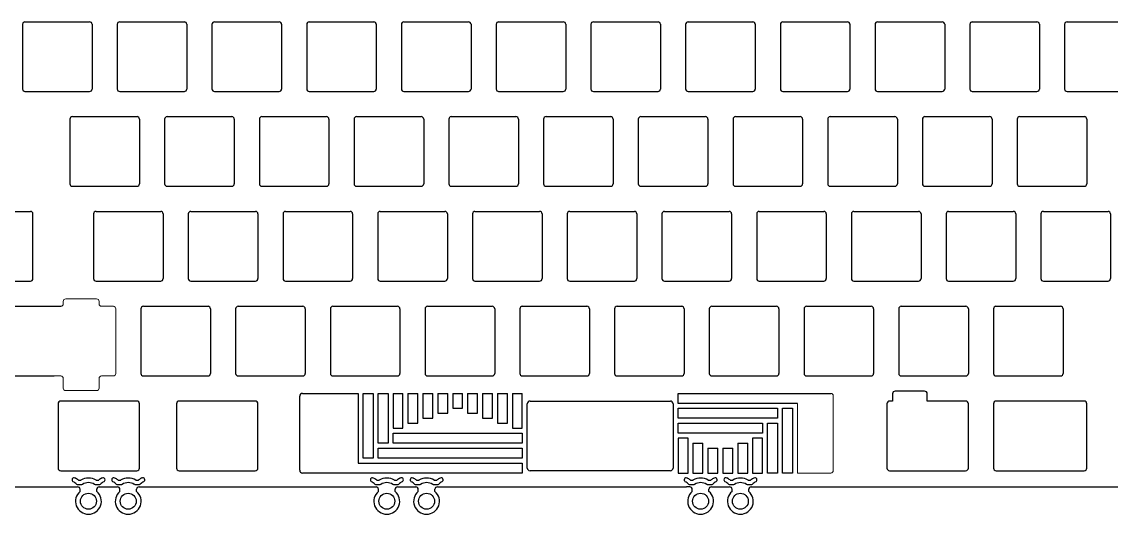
# Model space of a CAD drawing. Header units: millimetres. Extents: x 2604 to 3137, y 1244 to 1720.
# Drawn here: x 2719.6 to 2938.6, y 1496.6 to 1595.6 of the extents above; entities that cross this region are included whole.
import ezdxf

# ---------------------------------------------------------------- set-up
doc = ezdxf.new("R2010")
doc.units = ezdxf.units.MM
doc.linetypes.add('solid', pattern=[0])
doc.layers.add('Layer 1', color=7, linetype='Continuous')

msp = doc.modelspace()

# ---------------------------------------------------------------- linework, layer by layer
at = {"linetype": 'Continuous', "lineweight": 15}
for p, q in [((2719.71, 1582.06), (2719.71, 1595.06)), ((2720.21, 1595.56), (2733.21, 1595.56)), ((2733.71, 1582.06), (2733.71, 1595.06)), ((2738.76, 1582.06), (2738.76, 1595.06)), ((2739.26, 1595.56), (2752.26, 1595.56)), ((2752.76, 1582.06), (2752.76, 1595.06)), ((2757.81, 1582.06), (2757.81, 1595.06)), ((2758.31, 1595.56), (2771.31, 1595.56)), ((2771.81, 1582.06), (2771.81, 1595.06)), ((2776.86, 1582.06), (2776.86, 1595.06)), ((2777.36, 1595.56), (2790.36, 1595.56)), ((2790.86, 1582.06), (2790.86, 1595.06)), ((2795.91, 1582.06), (2795.91, 1595.06)), ((2796.41, 1595.56), (2809.41, 1595.56)), ((2809.91, 1582.06), (2809.91, 1595.06)), ((2814.96, 1582.06), (2814.96, 1595.06)), ((2815.46, 1595.56), (2828.46, 1595.56)), ((2828.96, 1582.06), (2828.96, 1595.06)), ((2834.01, 1582.06), (2834.01, 1595.06)), ((2834.51, 1595.56), (2847.51, 1595.56)), ((2848.01, 1582.06), (2848.01, 1595.06)), ((2853.06, 1582.06), (2853.06, 1595.06)), ((2853.56, 1595.56), (2866.56, 1595.56)), ((2867.06, 1582.06), (2867.06, 1595.06)), ((2872.11, 1582.06), (2872.11, 1595.06)), ((2872.61, 1595.56), (2885.61, 1595.56)), ((2886.11, 1582.06), (2886.11, 1595.06)), ((2891.16, 1582.06), (2891.16, 1595.06)), ((2891.66, 1595.56), (2904.66, 1595.56)), ((2905.16, 1582.06), (2905.16, 1595.06)), ((2910.21, 1582.06), (2910.21, 1595.06)), ((2910.71, 1595.56), (2923.71, 1595.56)), ((2924.21, 1582.06), (2924.21, 1595.06)), ((2929.26, 1582.06), (2929.26, 1595.06)), ((2929.76, 1595.56), (2942.76, 1595.56)), ((2720.21, 1581.56), (2733.21, 1581.56)), ((2739.26, 1581.56), (2752.26, 1581.56)), ((2758.31, 1581.56), (2771.31, 1581.56)), ((2777.36, 1581.56), (2790.36, 1581.56)), ((2796.41, 1581.56), (2809.41, 1581.56)), ((2815.46, 1581.56), (2828.46, 1581.56)), ((2834.51, 1581.56), (2847.51, 1581.56)), ((2853.56, 1581.56), (2866.56, 1581.56)), ((2872.61, 1581.56), (2885.61, 1581.56)), ((2891.66, 1581.56), (2904.66, 1581.56)), ((2910.71, 1581.56), (2923.71, 1581.56)), ((2929.76, 1581.56), (2942.76, 1581.56)), ((2729.24, 1563.01), (2729.24, 1576.01)), ((2729.74, 1576.51), (2742.74, 1576.51)), ((2743.24, 1563.01), (2743.24, 1576.01)), ((2748.29, 1563.01), (2748.29, 1576.01)), ((2748.79, 1576.51), (2761.79, 1576.51)), ((2762.29, 1563.01), (2762.29, 1576.01)), ((2767.34, 1563.01), (2767.34, 1576.01)), ((2767.84, 1576.51), (2780.84, 1576.51)), ((2781.34, 1563.01), (2781.34, 1576.01)), ((2786.39, 1563.01), (2786.39, 1576.01)), ((2786.89, 1576.51), (2799.89, 1576.51)), ((2800.39, 1563.01), (2800.39, 1576.01)), ((2805.44, 1563.01), (2805.44, 1576.01)), ((2805.94, 1576.51), (2818.94, 1576.51)), ((2819.44, 1563.01), (2819.44, 1576.01)), ((2824.49, 1563.01), (2824.49, 1576.01)), ((2824.99, 1576.51), (2837.99, 1576.51)), ((2838.49, 1563.01), (2838.49, 1576.01)), ((2843.54, 1563.01), (2843.54, 1576.01)), ((2844.04, 1576.51), (2857.04, 1576.51)), ((2857.54, 1563.01), (2857.54, 1576.01)), ((2862.59, 1563.01), (2862.59, 1576.01)), ((2863.09, 1576.51), (2876.09, 1576.51)), ((2876.59, 1563.01), (2876.59, 1576.01)), ((2881.64, 1563.01), (2881.64, 1576.01)), ((2882.14, 1576.51), (2895.14, 1576.51)), ((2895.64, 1563.01), (2895.64, 1576.01)), ((2900.69, 1563.01), (2900.69, 1576.01)), ((2901.19, 1576.51), (2914.19, 1576.51)), ((2914.69, 1563.01), (2914.69, 1576.01)), ((2919.74, 1563.01), (2919.74, 1576.01)), ((2920.24, 1576.51), (2933.24, 1576.51)), ((2933.74, 1563.01), (2933.74, 1576.01)), ((2729.74, 1562.51), (2742.74, 1562.51)), ((2748.79, 1562.51), (2761.79, 1562.51)), ((2767.84, 1562.51), (2780.84, 1562.51)), ((2786.89, 1562.51), (2799.89, 1562.51)), ((2805.94, 1562.51), (2818.94, 1562.51)), ((2824.99, 1562.51), (2837.99, 1562.51)), ((2844.04, 1562.51), (2857.04, 1562.51)), ((2863.09, 1562.51), (2876.09, 1562.51)), ((2882.14, 1562.51), (2895.14, 1562.51)), ((2901.19, 1562.51), (2914.19, 1562.51)), ((2920.24, 1562.51), (2933.24, 1562.51)), ((2703.54, 1557.46), (2721.31, 1557.46)), ((2721.81, 1543.96), (2721.81, 1556.96)), ((2734, 1543.96), (2734, 1556.96)), ((2734.5, 1557.46), (2747.5, 1557.46)), ((2748, 1543.96), (2748, 1556.96)), ((2753.05, 1543.96), (2753.05, 1556.96)), ((2753.55, 1557.46), (2766.55, 1557.46)), ((2767.05, 1543.96), (2767.05, 1556.96)), ((2772.1, 1543.96), (2772.1, 1556.96)), ((2772.6, 1557.46), (2785.6, 1557.46)), ((2786.1, 1543.96), (2786.1, 1556.96)), ((2791.15, 1543.96), (2791.15, 1556.96)), ((2791.65, 1557.46), (2804.65, 1557.46)), ((2805.15, 1543.96), (2805.15, 1556.96)), ((2810.2, 1543.96), (2810.2, 1556.96)), ((2810.7, 1557.46), (2823.7, 1557.46)), ((2824.2, 1543.96), (2824.2, 1556.96)), ((2829.25, 1543.96), (2829.25, 1556.96)), ((2829.75, 1557.46), (2842.75, 1557.46)), ((2843.25, 1543.96), (2843.25, 1556.96)), ((2848.3, 1543.96), (2848.3, 1556.96)), ((2848.8, 1557.46), (2861.8, 1557.46)), ((2862.3, 1543.96), (2862.3, 1556.96)), ((2867.35, 1543.96), (2867.35, 1556.96)), ((2867.85, 1557.46), (2880.85, 1557.46)), ((2881.35, 1543.96), (2881.35, 1556.96)), ((2886.4, 1543.96), (2886.4, 1556.96)), ((2886.9, 1557.46), (2899.9, 1557.46)), ((2900.4, 1543.96), (2900.4, 1556.96)), ((2905.45, 1543.96), (2905.45, 1556.96)), ((2905.95, 1557.46), (2918.95, 1557.46)), ((2919.45, 1543.96), (2919.45, 1556.96)), ((2924.5, 1543.96), (2924.5, 1556.96)), ((2925, 1557.46), (2938, 1557.46)), ((2938.5, 1543.96), (2938.5, 1556.96)), ((2703.54, 1543.46), (2721.31, 1543.46)), ((2734.5, 1543.46), (2747.5, 1543.46)), ((2753.55, 1543.46), (2766.55, 1543.46)), ((2772.6, 1543.46), (2785.6, 1543.46)), ((2791.65, 1543.46), (2804.65, 1543.46)), ((2810.7, 1543.46), (2823.7, 1543.46)), ((2829.75, 1543.46), (2842.75, 1543.46)), ((2848.8, 1543.46), (2861.8, 1543.46)), ((2867.85, 1543.46), (2880.85, 1543.46)), ((2886.9, 1543.46), (2899.9, 1543.46)), ((2905.95, 1543.46), (2918.95, 1543.46)), ((2925, 1543.46), (2938, 1543.46)), ((2727.91, 1539.4), (2727.91, 1538.91)), ((2728.41, 1539.9), (2734.61, 1539.9)), ((2735.11, 1538.91), (2735.11, 1539.4)), ((2735.61, 1538.41), (2737.98, 1538.41)), ((2738.47, 1524.91), (2738.47, 1537.91)), ((2743.52, 1524.91), (2743.52, 1537.91)), ((2744.02, 1538.41), (2757.02, 1538.41)), ((2757.52, 1524.91), (2757.52, 1537.91)), ((2762.57, 1524.91), (2762.57, 1537.91)), ((2763.07, 1538.41), (2776.07, 1538.41)), ((2776.57, 1524.91), (2776.57, 1537.91)), ((2781.62, 1524.91), (2781.62, 1537.91)), ((2782.12, 1538.41), (2795.12, 1538.41)), ((2795.62, 1524.91), (2795.62, 1537.91)), ((2800.67, 1524.91), (2800.67, 1537.91)), ((2801.17, 1538.41), (2814.17, 1538.41)), ((2814.67, 1524.91), (2814.67, 1537.91)), ((2819.72, 1524.91), (2819.72, 1537.91)), ((2820.22, 1538.41), (2833.22, 1538.41)), ((2833.72, 1524.91), (2833.72, 1537.91)), ((2838.77, 1524.91), (2838.77, 1537.91)), ((2839.27, 1538.41), (2852.27, 1538.41)), ((2852.77, 1524.91), (2852.77, 1537.91)), ((2857.82, 1524.91), (2857.82, 1537.91)), ((2858.32, 1538.41), (2871.32, 1538.41)), ((2871.82, 1524.91), (2871.82, 1537.91)), ((2876.87, 1524.91), (2876.87, 1537.91)), ((2877.37, 1538.41), (2890.37, 1538.41)), ((2890.87, 1524.91), (2890.87, 1537.91)), ((2895.92, 1524.91), (2895.92, 1537.91)), ((2896.42, 1538.41), (2909.42, 1538.41)), ((2909.92, 1524.91), (2909.92, 1537.91)), ((2914.97, 1524.91), (2914.97, 1537.91)), ((2915.47, 1538.41), (2928.47, 1538.41)), ((2928.97, 1524.91), (2928.97, 1537.91)), ((2711.73, 1524.41), (2727.41, 1524.41)), ((2727.91, 1521.96), (2727.91, 1523.91)), ((2735.11, 1521.96), (2735.11, 1523.91)), ((2735.61, 1524.41), (2737.98, 1524.41)), ((2744.02, 1524.41), (2757.02, 1524.41)), ((2763.07, 1524.41), (2776.07, 1524.41)), ((2782.12, 1524.41), (2795.12, 1524.41)), ((2801.17, 1524.41), (2814.17, 1524.41)), ((2820.22, 1524.41), (2833.22, 1524.41)), ((2839.27, 1524.41), (2852.27, 1524.41)), ((2858.32, 1524.41), (2871.32, 1524.41)), ((2877.37, 1524.41), (2890.37, 1524.41)), ((2896.42, 1524.41), (2909.42, 1524.41)), ((2915.47, 1524.41), (2928.47, 1524.41)), ((2728.41, 1521.46), (2734.61, 1521.46)), ((2882.74, 1505.41), (2882.74, 1520.41)), ((2875.54, 1504.91), (2875.54, 1518.91)), ((2875.54, 1504.91), (2882.24, 1504.91))]:
    msp.add_line(p, q, dxfattribs=at)
for p, q in [((2719.71, 1595.06), (2719.71, 1582.06)), ((2720.21, 1595.56), (2733.21, 1595.56)), ((2733.71, 1595.06), (2733.71, 1582.06)), ((2738.76, 1595.06), (2738.76, 1582.06)), ((2739.26, 1595.56), (2752.26, 1595.56)), ((2752.76, 1595.06), (2752.76, 1582.06)), ((2757.81, 1595.06), (2757.81, 1582.06)), ((2758.31, 1595.56), (2771.31, 1595.56)), ((2771.81, 1595.06), (2771.81, 1582.06)), ((2776.86, 1595.06), (2776.86, 1582.06)), ((2777.36, 1595.56), (2790.36, 1595.56)), ((2790.86, 1595.06), (2790.86, 1582.06)), ((2795.91, 1595.06), (2795.91, 1582.06)), ((2796.41, 1595.56), (2809.41, 1595.56)), ((2809.91, 1595.06), (2809.91, 1582.06)), ((2814.96, 1595.06), (2814.96, 1582.06)), ((2815.46, 1595.56), (2828.46, 1595.56)), ((2828.96, 1595.06), (2828.96, 1582.06)), ((2834.01, 1595.06), (2834.01, 1582.06)), ((2834.51, 1595.56), (2847.51, 1595.56)), ((2848.01, 1595.06), (2848.01, 1582.06)), ((2853.06, 1595.06), (2853.06, 1582.06)), ((2853.56, 1595.56), (2866.56, 1595.56)), ((2867.06, 1595.06), (2867.06, 1582.06)), ((2872.11, 1595.06), (2872.11, 1582.06)), ((2872.61, 1595.56), (2885.61, 1595.56)), ((2886.11, 1595.06), (2886.11, 1582.06)), ((2891.16, 1595.06), (2891.16, 1582.06)), ((2891.66, 1595.56), (2904.66, 1595.56)), ((2905.16, 1595.06), (2905.16, 1582.06)), ((2910.21, 1595.06), (2910.21, 1582.06)), ((2910.71, 1595.56), (2923.71, 1595.56)), ((2924.21, 1595.06), (2924.21, 1582.06)), ((2929.26, 1595.06), (2929.26, 1582.06)), ((2929.76, 1595.56), (2942.76, 1595.56)), ((2720.21, 1581.56), (2733.21, 1581.56)), ((2739.26, 1581.56), (2752.26, 1581.56)), ((2758.31, 1581.56), (2771.31, 1581.56)), ((2777.36, 1581.56), (2790.36, 1581.56)), ((2796.41, 1581.56), (2809.41, 1581.56)), ((2815.46, 1581.56), (2828.46, 1581.56)), ((2834.51, 1581.56), (2847.51, 1581.56)), ((2853.56, 1581.56), (2866.56, 1581.56)), ((2872.61, 1581.56), (2885.61, 1581.56)), ((2891.66, 1581.56), (2904.66, 1581.56)), ((2910.71, 1581.56), (2923.71, 1581.56)), ((2929.76, 1581.56), (2942.76, 1581.56)), ((2729.24, 1576.01), (2729.24, 1563.01)), ((2729.74, 1576.51), (2742.74, 1576.51)), ((2743.24, 1576.01), (2743.24, 1563.01)), ((2748.29, 1576.01), (2748.29, 1563.01)), ((2748.79, 1576.51), (2761.79, 1576.51)), ((2762.29, 1576.01), (2762.29, 1563.01)), ((2767.34, 1576.01), (2767.34, 1563.01)), ((2767.84, 1576.51), (2780.84, 1576.51)), ((2781.34, 1576.01), (2781.34, 1563.01)), ((2786.39, 1576.01), (2786.39, 1563.01)), ((2786.89, 1576.51), (2799.89, 1576.51)), ((2800.39, 1576.01), (2800.39, 1563.01)), ((2805.44, 1576.01), (2805.44, 1563.01)), ((2805.94, 1576.51), (2818.94, 1576.51)), ((2819.44, 1576.01), (2819.44, 1563.01)), ((2824.49, 1576.01), (2824.49, 1563.01)), ((2824.99, 1576.51), (2837.99, 1576.51)), ((2838.49, 1576.01), (2838.49, 1563.01)), ((2843.54, 1576.01), (2843.54, 1563.01)), ((2844.04, 1576.51), (2857.04, 1576.51)), ((2857.54, 1576.01), (2857.54, 1563.01)), ((2862.59, 1576.01), (2862.59, 1563.01)), ((2863.09, 1576.51), (2876.09, 1576.51)), ((2876.59, 1576.01), (2876.59, 1563.01)), ((2881.64, 1576.01), (2881.64, 1563.01)), ((2882.14, 1576.51), (2895.14, 1576.51)), ((2895.64, 1576.01), (2895.64, 1563.01)), ((2900.69, 1576.01), (2900.69, 1563.01)), ((2901.19, 1576.51), (2914.19, 1576.51)), ((2914.69, 1576.01), (2914.69, 1563.01)), ((2919.74, 1576.01), (2919.74, 1563.01)), ((2920.24, 1576.51), (2933.24, 1576.51)), ((2933.74, 1576.01), (2933.74, 1563.01)), ((2729.74, 1562.51), (2742.74, 1562.51)), ((2748.79, 1562.51), (2761.79, 1562.51)), ((2767.84, 1562.51), (2780.84, 1562.51)), ((2786.89, 1562.51), (2799.89, 1562.51)), ((2805.94, 1562.51), (2818.94, 1562.51)), ((2824.99, 1562.51), (2837.99, 1562.51)), ((2844.04, 1562.51), (2857.04, 1562.51)), ((2863.09, 1562.51), (2876.09, 1562.51)), ((2882.14, 1562.51), (2895.14, 1562.51)), ((2901.19, 1562.51), (2914.19, 1562.51)), ((2920.24, 1562.51), (2933.24, 1562.51)), ((2703.54, 1557.46), (2721.31, 1557.46)), ((2721.81, 1543.96), (2721.81, 1556.96)), ((2734, 1556.96), (2734, 1543.96)), ((2734.5, 1557.46), (2747.5, 1557.46)), ((2748, 1556.96), (2748, 1543.96)), ((2753.05, 1556.96), (2753.05, 1543.96)), ((2753.55, 1557.46), (2766.55, 1557.46)), ((2767.05, 1556.96), (2767.05, 1543.96)), ((2772.1, 1556.96), (2772.1, 1543.96)), ((2772.6, 1557.46), (2785.6, 1557.46)), ((2786.1, 1556.96), (2786.1, 1543.96)), ((2791.15, 1556.96), (2791.15, 1543.96)), ((2791.65, 1557.46), (2804.65, 1557.46)), ((2805.15, 1556.96), (2805.15, 1543.96)), ((2810.2, 1556.96), (2810.2, 1543.96)), ((2810.7, 1557.46), (2823.7, 1557.46)), ((2824.2, 1556.96), (2824.2, 1543.96)), ((2829.25, 1556.96), (2829.25, 1543.96)), ((2829.75, 1557.46), (2842.75, 1557.46)), ((2843.25, 1556.96), (2843.25, 1543.96)), ((2848.3, 1556.96), (2848.3, 1543.96)), ((2848.8, 1557.46), (2861.8, 1557.46)), ((2862.3, 1556.96), (2862.3, 1543.96)), ((2867.35, 1556.96), (2867.35, 1543.96)), ((2867.85, 1557.46), (2880.85, 1557.46)), ((2881.35, 1556.96), (2881.35, 1543.96)), ((2886.4, 1556.96), (2886.4, 1543.96)), ((2886.9, 1557.46), (2899.9, 1557.46)), ((2900.4, 1556.96), (2900.4, 1543.96)), ((2905.45, 1556.96), (2905.45, 1543.96)), ((2905.95, 1557.46), (2918.95, 1557.46)), ((2919.45, 1556.96), (2919.45, 1543.96)), ((2924.5, 1556.96), (2924.5, 1543.96)), ((2925, 1557.46), (2938, 1557.46)), ((2938.5, 1556.96), (2938.5, 1543.96)), ((2703.54, 1543.46), (2721.31, 1543.46)), ((2734.5, 1543.46), (2747.5, 1543.46)), ((2753.55, 1543.46), (2766.55, 1543.46)), ((2772.6, 1543.46), (2785.6, 1543.46)), ((2791.65, 1543.46), (2804.65, 1543.46)), ((2810.7, 1543.46), (2823.7, 1543.46)), ((2829.75, 1543.46), (2842.75, 1543.46)), ((2848.8, 1543.46), (2861.8, 1543.46)), ((2867.85, 1543.46), (2880.85, 1543.46)), ((2886.9, 1543.46), (2899.9, 1543.46)), ((2905.95, 1543.46), (2918.95, 1543.46)), ((2925, 1543.46), (2938, 1543.46)), ((2711.73, 1538.41), (2727.41, 1538.41)), ((2743.52, 1537.91), (2743.52, 1524.91)), ((2744.02, 1538.41), (2757.02, 1538.41)), ((2757.52, 1537.91), (2757.52, 1524.91)), ((2762.57, 1537.91), (2762.57, 1524.91)), ((2763.07, 1538.41), (2776.07, 1538.41)), ((2776.57, 1537.91), (2776.57, 1524.91)), ((2781.62, 1537.91), (2781.62, 1524.91)), ((2782.12, 1538.41), (2795.12, 1538.41)), ((2795.62, 1537.91), (2795.62, 1524.91)), ((2800.67, 1537.91), (2800.67, 1524.91)), ((2801.17, 1538.41), (2814.17, 1538.41)), ((2814.67, 1537.91), (2814.67, 1524.91)), ((2819.72, 1537.91), (2819.72, 1524.91)), ((2820.22, 1538.41), (2833.22, 1538.41)), ((2833.72, 1537.91), (2833.72, 1524.91)), ((2838.77, 1537.91), (2838.77, 1524.91)), ((2839.27, 1538.41), (2852.27, 1538.41)), ((2852.77, 1537.91), (2852.77, 1524.91)), ((2857.82, 1537.91), (2857.82, 1524.91)), ((2858.32, 1538.41), (2871.32, 1538.41)), ((2871.82, 1537.91), (2871.82, 1524.91)), ((2876.87, 1537.91), (2876.87, 1524.91)), ((2877.37, 1538.41), (2890.37, 1538.41)), ((2890.87, 1537.91), (2890.87, 1524.91)), ((2895.92, 1537.91), (2895.92, 1524.91)), ((2896.42, 1538.41), (2909.42, 1538.41)), ((2909.92, 1537.91), (2909.92, 1524.91)), ((2914.97, 1537.91), (2914.97, 1524.91)), ((2915.47, 1538.41), (2928.47, 1538.41)), ((2928.97, 1537.91), (2928.97, 1524.91)), ((2713.07, 1524.41), (2726.07, 1524.41)), ((2744.02, 1524.41), (2757.02, 1524.41)), ((2763.07, 1524.41), (2776.07, 1524.41)), ((2782.12, 1524.41), (2795.12, 1524.41)), ((2801.17, 1524.41), (2814.17, 1524.41)), ((2820.22, 1524.41), (2833.22, 1524.41)), ((2839.27, 1524.41), (2852.27, 1524.41)), ((2858.32, 1524.41), (2871.32, 1524.41)), ((2877.37, 1524.41), (2890.37, 1524.41)), ((2896.42, 1524.41), (2909.42, 1524.41)), ((2915.47, 1524.41), (2928.47, 1524.41)), ((2776.02, 1520.91), (2787.22, 1520.91)), ((2787.22, 1520.91), (2787.22, 1506.91)), ((2788.22, 1520.91), (2790.22, 1520.91)), ((2791.22, 1520.91), (2793.22, 1520.91)), ((2794.22, 1520.91), (2796.22, 1520.91)), ((2797.22, 1520.91), (2799.22, 1520.91)), ((2800.22, 1520.91), (2802.22, 1520.91)), ((2803.22, 1520.91), (2805.22, 1520.91)), ((2806.22, 1520.91), (2808.22, 1520.91)), ((2809.22, 1520.91), (2811.22, 1520.91)), ((2812.22, 1520.91), (2814.22, 1520.91)), ((2815.22, 1520.91), (2817.22, 1520.91)), ((2818.22, 1520.91), (2820.22, 1520.91)), ((2894.66, 1520.81), (2894.66, 1519.36)), ((2901.11, 1521.36), (2895.21, 1521.36)), ((2901.66, 1519.36), (2901.66, 1520.81)), ((2726.86, 1518.81), (2726.86, 1505.91)), ((2742.69, 1519.36), (2727.41, 1519.36)), ((2743.24, 1505.91), (2743.24, 1518.81)), ((2750.67, 1518.81), (2750.67, 1505.91)), ((2766.5, 1519.36), (2751.22, 1519.36)), ((2767.05, 1505.91), (2767.05, 1518.81)), ((2775.47, 1505.46), (2775.47, 1520.36)), ((2821.22, 1505.91), (2821.22, 1518.81)), ((2821.77, 1519.36), (2849.99, 1519.36)), ((2850.54, 1518.81), (2850.54, 1505.91)), ((2893.54, 1518.81), (2893.54, 1505.91)), ((2894.66, 1519.36), (2894.09, 1519.36)), ((2909.37, 1519.36), (2901.66, 1519.36)), ((2909.92, 1505.91), (2909.92, 1518.81)), ((2914.97, 1518.81), (2914.97, 1505.91)), ((2933.19, 1519.36), (2915.52, 1519.36)), ((2933.74, 1505.91), (2933.74, 1518.81)), ((2803.22, 1516.91), (2805.22, 1516.91)), ((2806.22, 1517.91), (2808.22, 1517.91)), ((2809.22, 1516.91), (2811.22, 1516.91)), ((2797.22, 1514.91), (2799.22, 1514.91)), ((2800.22, 1515.91), (2802.22, 1515.91)), ((2812.22, 1515.91), (2814.22, 1515.91)), ((2815.22, 1514.91), (2817.22, 1514.91)), ((2854.54, 1510.91), (2856.54, 1510.91)), ((2857.54, 1509.91), (2859.54, 1509.91)), ((2860.54, 1509.91), (2862.54, 1509.91)), ((2863.54, 1510.91), (2865.54, 1510.91)), ((2727.41, 1505.36), (2742.69, 1505.36)), ((2751.22, 1505.36), (2766.5, 1505.36)), ((2849.99, 1505.36), (2821.77, 1505.36)), ((2894.09, 1505.36), (2909.37, 1505.36)), ((2915.52, 1505.36), (2933.19, 1505.36)), ((2786.67, 1504.91), (2776.02, 1504.91)), ((2698.47, 1502.14), (2730.8, 1502.14)), ((2731.3, 1501.23), (2731.3, 1501.64)), ((2734.64, 1501.23), (2734.64, 1501.64)), ((2735.14, 1502.14), (2738.8, 1502.14)), ((2739.3, 1501.23), (2739.3, 1501.64)), ((2742.64, 1501.23), (2742.64, 1501.64)), ((2743.14, 1502.14), (2790.8, 1502.14)), ((2791.3, 1501.23), (2791.3, 1501.64)), ((2794.64, 1501.23), (2794.64, 1501.64)), ((2795.14, 1502.14), (2798.8, 1502.14)), ((2799.3, 1501.23), (2799.3, 1501.64)), ((2802.64, 1501.23), (2802.64, 1501.64)), ((2803.14, 1502.14), (2803.88, 1502.14)), ((2803.88, 1502.14), (2853.22, 1502.14)), ((2853.9, 1502.14), (2853.22, 1502.14)), ((2854.4, 1501.23), (2854.4, 1501.64)), ((2857.74, 1501.23), (2857.74, 1501.64)), ((2858.24, 1502.14), (2861.9, 1502.14)), ((2862.4, 1501.23), (2862.4, 1501.64)), ((2865.74, 1501.23), (2865.74, 1501.64)), ((2866.24, 1502.14), (2940.8, 1502.14))]:
    msp.add_line(p, q)
at = {"linetype": 'solid'}
for p, q in [((2730.99, 1503.48), (2731.38, 1503.48)), ((2734.59, 1503.48), (2734.98, 1503.48)), ((2738.99, 1503.48), (2739.38, 1503.48)), ((2742.59, 1503.48), (2742.98, 1503.48)), ((2790.99, 1503.48), (2791.38, 1503.48)), ((2794.59, 1503.48), (2794.98, 1503.48)), ((2798.99, 1503.48), (2799.38, 1503.48)), ((2802.59, 1503.48), (2802.98, 1503.48)), ((2854.09, 1503.48), (2854.48, 1503.48)), ((2857.69, 1503.48), (2858.08, 1503.48)), ((2862.09, 1503.48), (2862.48, 1503.48)), ((2865.69, 1503.48), (2866.08, 1503.48)), ((2730.86, 1502.58), (2731.55, 1502.58)), ((2734.42, 1502.58), (2735.11, 1502.58)), ((2738.86, 1502.58), (2739.55, 1502.58)), ((2742.42, 1502.58), (2743.11, 1502.58)), ((2790.86, 1502.58), (2791.55, 1502.58)), ((2794.42, 1502.58), (2795.11, 1502.58)), ((2798.86, 1502.58), (2799.55, 1502.58)), ((2802.42, 1502.58), (2803.11, 1502.58)), ((2853.96, 1502.58), (2854.65, 1502.58)), ((2857.52, 1502.58), (2858.21, 1502.58)), ((2861.96, 1502.58), (2862.65, 1502.58)), ((2865.52, 1502.58), (2866.21, 1502.58))]:
    msp.add_line(p, q, dxfattribs=at)
for centre in [(2732.97, 1499.24), (2740.97, 1499.24), (2792.97, 1499.24), (2800.97, 1499.24), (2856.07, 1499.24), (2864.07, 1499.24)]:
    msp.add_circle(centre, 1.6)
at = {"linetype": 'Continuous', "lineweight": 15}
for centre, start, end in [((2720.21, 1595.06), 89.9991, 179.9998), ((2733.21, 1595.06), 359.9999, 89.9997), ((2739.26, 1595.06), 89.9991, 179.9998), ((2752.26, 1595.06), 359.9999, 89.9997), ((2758.31, 1595.06), 89.9991, 179.9998), ((2771.31, 1595.06), 359.9999, 89.9997), ((2777.36, 1595.06), 89.9991, 179.9998), ((2790.36, 1595.06), 359.9999, 89.9997), ((2796.41, 1595.06), 89.9991, 179.9998), ((2809.41, 1595.06), 359.9999, 89.9997), ((2815.46, 1595.06), 89.9991, 179.9998), ((2828.46, 1595.06), 359.9999, 89.9997), ((2834.51, 1595.06), 89.9991, 179.9998), ((2847.51, 1595.06), 359.9999, 89.9997), ((2853.56, 1595.06), 89.9991, 179.9998), ((2866.56, 1595.06), 359.9999, 89.9997), ((2872.61, 1595.06), 89.9991, 179.9998), ((2885.61, 1595.06), 359.9999, 89.9997), ((2891.66, 1595.06), 89.9991, 179.9998), ((2904.66, 1595.06), 359.9999, 89.9997), ((2910.71, 1595.06), 89.9991, 179.9998), ((2923.71, 1595.06), 359.9999, 89.9997), ((2929.76, 1595.06), 89.9991, 179.9998), ((2720.21, 1582.06), 179.9998, 270.0009), ((2733.21, 1582.06), 270.0003, 0.0005), ((2739.26, 1582.06), 179.9998, 270.0009), ((2752.26, 1582.06), 270.0003, 0.0005), ((2758.31, 1582.06), 179.9998, 270.0009), ((2771.31, 1582.06), 270.0003, 0.0005), ((2777.36, 1582.06), 179.9998, 270.0009), ((2790.36, 1582.06), 270.0003, 0.0005), ((2796.41, 1582.06), 179.9998, 270.0009), ((2809.41, 1582.06), 270.0003, 0.0005), ((2815.46, 1582.06), 179.9998, 270.0009), ((2828.46, 1582.06), 270.0003, 0.0005), ((2834.51, 1582.06), 179.9998, 270.0009), ((2847.51, 1582.06), 270.0003, 0.0005), ((2853.56, 1582.06), 179.9998, 270.0009), ((2866.56, 1582.06), 270.0003, 0.0005), ((2872.61, 1582.06), 179.9998, 270.0009), ((2885.61, 1582.06), 270.0003, 0.0005), ((2891.66, 1582.06), 179.9998, 270.0009), ((2904.66, 1582.06), 270.0003, 0.0005), ((2910.71, 1582.06), 179.9998, 270.0009), ((2923.71, 1582.06), 270.0003, 0.0005), ((2929.76, 1582.06), 179.9998, 270.0009), ((2729.74, 1576.01), 89.9991, 179.9998), ((2742.74, 1576.01), 359.9999, 89.9997), ((2748.79, 1576.01), 89.9999, 179.9998), ((2761.79, 1576.01), 359.9999, 90), ((2767.84, 1576.01), 89.9999, 179.9998), ((2780.84, 1576.01), 359.9999, 90), ((2786.89, 1576.01), 89.9999, 179.9998), ((2799.89, 1576.01), 359.9999, 90), ((2805.94, 1576.01), 89.9999, 179.9998), ((2818.94, 1576.01), 359.9999, 90), ((2824.99, 1576.01), 89.9999, 179.9998), ((2837.99, 1576.01), 359.9999, 89.9997), ((2844.04, 1576.01), 89.9999, 179.9998), ((2857.04, 1576.01), 359.9999, 90), ((2863.09, 1576.01), 89.9999, 179.9998), ((2876.09, 1576.01), 359.9999, 90), ((2882.14, 1576.01), 89.9999, 179.9998), ((2895.14, 1576.01), 359.9999, 90), ((2901.19, 1576.01), 89.9991, 179.9998), ((2914.19, 1576.01), 359.9999, 89.9997), ((2920.24, 1576.01), 89.9991, 179.9998), ((2933.24, 1576.01), 359.9999, 89.9997), ((2729.74, 1563.01), 179.9998, 270.0009), ((2742.74, 1563.01), 270.0003, 0.0005), ((2748.79, 1563.01), 179.9998, 270.0001), ((2761.79, 1563.01), 270, 0.0001), ((2767.84, 1563.01), 179.9998, 270.0001), ((2780.84, 1563.01), 270, 0.0005), ((2786.89, 1563.01), 179.9998, 270.0001), ((2799.89, 1563.01), 270, 0.0005), ((2805.94, 1563.01), 179.9998, 270.0001), ((2818.94, 1563.01), 270, 0.0005), ((2824.99, 1563.01), 179.9998, 270.0001), ((2837.99, 1563.01), 270.0003, 0.0005), ((2844.04, 1563.01), 179.9998, 270.0001), ((2857.04, 1563.01), 270, 0.0005), ((2863.09, 1563.01), 179.9998, 270.0001), ((2876.09, 1563.01), 270, 0.0005), ((2882.14, 1563.01), 179.9998, 270.0001), ((2895.14, 1563.01), 270, 0.0005), ((2901.19, 1563.01), 179.9998, 270.0009), ((2914.19, 1563.01), 270.0003, 0.0005), ((2920.24, 1563.01), 179.9998, 270.0009), ((2933.24, 1563.01), 270.0003, 0.0005), ((2721.31, 1556.96), 0, 89.8899), ((2734.5, 1556.96), 89.9991, 179.9998), ((2747.5, 1556.96), 359.9999, 89.9997), ((2753.55, 1556.96), 89.9991, 179.9998), ((2766.55, 1556.96), 359.9999, 89.9997), ((2772.6, 1556.96), 89.9991, 179.9998), ((2785.6, 1556.96), 359.9999, 89.9997), ((2791.65, 1556.96), 89.9991, 179.9998), ((2804.65, 1556.96), 359.9999, 89.9997), ((2810.7, 1556.96), 89.9991, 179.9998), ((2823.7, 1556.96), 359.9999, 89.9997), ((2829.75, 1556.96), 89.9991, 179.9998), ((2842.75, 1556.96), 359.9999, 89.9997), ((2848.8, 1556.96), 89.9999, 179.9998), ((2861.8, 1556.96), 359.9999, 90), ((2867.85, 1556.96), 89.9999, 179.9998), ((2880.85, 1556.96), 359.9999, 90), ((2886.9, 1556.96), 89.9999, 179.9998), ((2899.9, 1556.96), 359.9999, 90), ((2905.95, 1556.96), 89.9999, 179.9998), ((2918.95, 1556.96), 359.9999, 90), ((2925, 1556.96), 89.9999, 179.9998), ((2938, 1556.96), 359.9999, 90), ((2721.31, 1543.96), 270.0816, 0), ((2734.5, 1543.96), 179.9998, 270.0009), ((2747.5, 1543.96), 270.0003, 0.0005), ((2753.55, 1543.96), 179.9998, 270.0009), ((2766.55, 1543.96), 270.0003, 0.0005), ((2772.6, 1543.96), 179.9998, 270.0009), ((2785.6, 1543.96), 270.0003, 0.0005), ((2791.65, 1543.96), 179.9998, 270.0009), ((2804.65, 1543.96), 270.0003, 0.0005), ((2810.7, 1543.96), 179.9998, 270.0009), ((2823.7, 1543.96), 270.0003, 0.0005), ((2829.75, 1543.96), 179.9998, 270.0009), ((2842.75, 1543.96), 270.0003, 0.0005), ((2848.8, 1543.96), 179.9998, 270.0001), ((2861.8, 1543.96), 270, 0.0005), ((2867.85, 1543.96), 179.9998, 270.0001), ((2880.85, 1543.96), 270, 0.0005), ((2886.9, 1543.96), 179.9998, 270.0001), ((2899.9, 1543.96), 270, 0.0005), ((2905.95, 1543.96), 179.9998, 270.0001), ((2918.95, 1543.96), 270, 0.0005), ((2925, 1543.96), 179.9998, 270.0001), ((2938, 1543.96), 270, 0.0005), ((2727.41, 1538.91), 270, 0), ((2728.41, 1539.4), 90, 180), ((2734.61, 1539.4), 0, 90), ((2735.61, 1538.91), 180, 270), ((2737.97, 1537.91), 0.0002, 89.8896), ((2744.02, 1537.91), 89.9991, 179.9998), ((2757.02, 1537.91), 359.9998, 90), ((2763.07, 1537.91), 89.9999, 179.9998), ((2776.07, 1537.91), 359.9999, 90), ((2782.12, 1537.91), 89.9999, 179.9998), ((2795.12, 1537.91), 359.9999, 90), ((2801.17, 1537.91), 89.9991, 179.9998), ((2814.17, 1537.91), 359.9999, 89.9997), ((2820.22, 1537.91), 89.9991, 179.9998), ((2833.22, 1537.91), 359.9999, 89.9997), ((2839.27, 1537.91), 89.9991, 179.9998), ((2852.27, 1537.91), 359.9999, 89.9997), ((2858.32, 1537.91), 89.9991, 179.9998), ((2871.32, 1537.91), 359.9999, 89.9997), ((2877.37, 1537.91), 89.9991, 179.9998), ((2890.37, 1537.91), 359.9999, 89.9997), ((2896.42, 1537.91), 89.9991, 179.9998), ((2909.42, 1537.91), 359.9999, 89.9997), ((2915.47, 1537.91), 89.9991, 179.9998), ((2928.47, 1537.91), 359.9999, 89.9997), ((2737.97, 1524.91), 270.0818, 0.0002), ((2744.02, 1524.91), 179.9998, 270.0009), ((2757.02, 1524.91), 270, 0.0005), ((2763.07, 1524.91), 179.9998, 270.0001), ((2776.07, 1524.91), 270, 0.0005), ((2782.12, 1524.91), 179.9998, 270.0001), ((2795.12, 1524.91), 270, 0.0005), ((2801.17, 1524.91), 179.9998, 270.0009), ((2814.17, 1524.91), 270.0003, 0.0005), ((2820.22, 1524.91), 179.9998, 270.0009), ((2833.22, 1524.91), 270.0003, 0.0005), ((2839.27, 1524.91), 179.9998, 270.0009), ((2852.27, 1524.91), 270.0003, 0.0005), ((2858.32, 1524.91), 179.9998, 270.0009), ((2871.32, 1524.91), 270.0003, 0.0005), ((2877.37, 1524.91), 179.9998, 270.0009), ((2890.37, 1524.91), 270.0003, 0.0005), ((2896.42, 1524.91), 179.9998, 270.0009), ((2909.42, 1524.91), 270.0003, 0.0005), ((2915.47, 1524.91), 179.9998, 270.0009), ((2928.47, 1524.91), 270.0003, 0.0005), ((2727.41, 1523.91), 0, 90), ((2735.61, 1523.91), 90, 180), ((2728.41, 1521.96), 180, 270), ((2734.61, 1521.96), 270, 0), ((2882.24, 1520.41), 0, 90), ((2882.24, 1505.41), 270, 0)]:
    msp.add_arc(centre, 0.5, start, end, dxfattribs=at)
for centre, radius, start, end in [((2720.21, 1595.06), 0.5, 90, 180), ((2733.21, 1595.06), 0.5, 0, 90), ((2739.26, 1595.06), 0.5, 90, 180), ((2752.26, 1595.06), 0.5, 0, 90), ((2758.31, 1595.06), 0.5, 90, 180), ((2771.31, 1595.06), 0.5, 0, 90), ((2777.36, 1595.06), 0.5, 90, 180), ((2790.36, 1595.06), 0.5, 0, 90), ((2796.41, 1595.06), 0.5, 90, 180), ((2809.41, 1595.06), 0.5, 0, 90), ((2815.46, 1595.06), 0.5, 90, 180), ((2828.46, 1595.06), 0.5, 0, 90), ((2834.51, 1595.06), 0.5, 90, 180), ((2847.51, 1595.06), 0.5, 0, 90), ((2853.56, 1595.06), 0.5, 90, 180), ((2866.56, 1595.06), 0.5, 0, 90), ((2872.61, 1595.06), 0.5, 90, 180), ((2885.61, 1595.06), 0.5, 0, 90), ((2891.66, 1595.06), 0.5, 90, 180), ((2904.66, 1595.06), 0.5, 0, 90), ((2910.71, 1595.06), 0.5, 90, 180), ((2923.71, 1595.06), 0.5, 0, 90), ((2929.76, 1595.06), 0.5, 90, 180), ((2720.21, 1582.06), 0.5, 180, 270), ((2733.21, 1582.06), 0.5, 270, 0), ((2739.26, 1582.06), 0.5, 180, 270), ((2752.26, 1582.06), 0.5, 270, 0), ((2758.31, 1582.06), 0.5, 180, 270), ((2771.31, 1582.06), 0.5, 270, 0), ((2777.36, 1582.06), 0.5, 180, 270), ((2790.36, 1582.06), 0.5, 270, 0), ((2796.41, 1582.06), 0.5, 180, 270), ((2809.41, 1582.06), 0.5, 270, 0), ((2815.46, 1582.06), 0.5, 180, 270), ((2828.46, 1582.06), 0.5, 270, 0), ((2834.51, 1582.06), 0.5, 180, 270), ((2847.51, 1582.06), 0.5, 270, 0), ((2853.56, 1582.06), 0.5, 180, 270), ((2866.56, 1582.06), 0.5, 270, 0), ((2872.61, 1582.06), 0.5, 180, 270), ((2885.61, 1582.06), 0.5, 270, 0), ((2891.66, 1582.06), 0.5, 180, 270), ((2904.66, 1582.06), 0.5, 270, 0), ((2910.71, 1582.06), 0.5, 180, 270), ((2923.71, 1582.06), 0.5, 270, 0), ((2929.76, 1582.06), 0.5, 180, 270), ((2729.74, 1576.01), 0.5, 90, 180), ((2742.74, 1576.01), 0.5, 0, 90), ((2748.79, 1576.01), 0.5, 90, 180), ((2761.79, 1576.01), 0.5, 0, 90), ((2767.84, 1576.01), 0.5, 90, 180), ((2780.84, 1576.01), 0.5, 0, 90), ((2786.89, 1576.01), 0.5, 90, 180), ((2799.89, 1576.01), 0.5, 0, 90), ((2805.94, 1576.01), 0.5, 90, 180), ((2818.94, 1576.01), 0.5, 0, 90), ((2824.99, 1576.01), 0.5, 90, 180), ((2837.99, 1576.01), 0.5, 0, 90), ((2844.04, 1576.01), 0.5, 90, 180), ((2857.04, 1576.01), 0.5, 0, 90), ((2863.09, 1576.01), 0.5, 90, 180), ((2876.09, 1576.01), 0.5, 0, 90), ((2882.14, 1576.01), 0.5, 90, 180), ((2895.14, 1576.01), 0.5, 0, 90), ((2901.19, 1576.01), 0.5, 90, 180), ((2914.19, 1576.01), 0.5, 0, 90), ((2920.24, 1576.01), 0.5, 90, 180), ((2933.24, 1576.01), 0.5, 0, 90), ((2729.74, 1563.01), 0.5, 180, 270), ((2742.74, 1563.01), 0.5, 270, 0), ((2748.79, 1563.01), 0.5, 180, 270), ((2761.79, 1563.01), 0.5, 270, 0), ((2767.84, 1563.01), 0.5, 180, 270), ((2780.84, 1563.01), 0.5, 270, 0), ((2786.89, 1563.01), 0.5, 180, 270), ((2799.89, 1563.01), 0.5, 270, 0), ((2805.94, 1563.01), 0.5, 180, 270), ((2818.94, 1563.01), 0.5, 270, 0), ((2824.99, 1563.01), 0.5, 180, 270), ((2837.99, 1563.01), 0.5, 270, 0), ((2844.04, 1563.01), 0.5, 180, 270), ((2857.04, 1563.01), 0.5, 270, 0), ((2863.09, 1563.01), 0.5, 180, 270), ((2876.09, 1563.01), 0.5, 270, 0), ((2882.14, 1563.01), 0.5, 180, 270), ((2895.14, 1563.01), 0.5, 270, 0), ((2901.19, 1563.01), 0.5, 180, 270), ((2914.19, 1563.01), 0.5, 270, 0), ((2920.24, 1563.01), 0.5, 180, 270), ((2933.24, 1563.01), 0.5, 270, 0), ((2721.31, 1556.96), 0.5, 0, 90), ((2734.5, 1556.96), 0.5, 90, 180), ((2747.5, 1556.96), 0.5, 0, 90), ((2753.55, 1556.96), 0.5, 90, 180), ((2766.55, 1556.96), 0.5, 0, 90), ((2772.6, 1556.96), 0.5, 90, 180), ((2785.6, 1556.96), 0.5, 0, 90), ((2791.65, 1556.96), 0.5, 90, 180), ((2804.65, 1556.96), 0.5, 0, 90), ((2810.7, 1556.96), 0.5, 90, 180), ((2823.7, 1556.96), 0.5, 0, 90), ((2829.75, 1556.96), 0.5, 90, 180), ((2842.75, 1556.96), 0.5, 0, 90), ((2848.8, 1556.96), 0.5, 90, 180), ((2861.8, 1556.96), 0.5, 0, 90), ((2867.85, 1556.96), 0.5, 90, 180), ((2880.85, 1556.96), 0.5, 0, 90), ((2886.9, 1556.96), 0.5, 90, 180), ((2899.9, 1556.96), 0.5, 0, 90), ((2905.95, 1556.96), 0.5, 90, 180), ((2918.95, 1556.96), 0.5, 0, 90), ((2925, 1556.96), 0.5, 90, 180), ((2938, 1556.96), 0.5, 0, 90), ((2721.31, 1543.96), 0.5, 270, 0), ((2734.5, 1543.96), 0.5, 180, 270), ((2747.5, 1543.96), 0.5, 270, 0), ((2753.55, 1543.96), 0.5, 180, 270), ((2766.55, 1543.96), 0.5, 270, 0), ((2772.6, 1543.96), 0.5, 180, 270), ((2785.6, 1543.96), 0.5, 270, 0), ((2791.65, 1543.96), 0.5, 180, 270), ((2804.65, 1543.96), 0.5, 270, 0), ((2810.7, 1543.96), 0.5, 180, 270), ((2823.7, 1543.96), 0.5, 270, 0), ((2829.75, 1543.96), 0.5, 180, 270), ((2842.75, 1543.96), 0.5, 270, 0), ((2848.8, 1543.96), 0.5, 180, 270), ((2861.8, 1543.96), 0.5, 270, 0), ((2867.85, 1543.96), 0.5, 180, 270), ((2880.85, 1543.96), 0.5, 270, 0), ((2886.9, 1543.96), 0.5, 180, 270), ((2899.9, 1543.96), 0.5, 270, 0), ((2905.95, 1543.96), 0.5, 180, 270), ((2918.95, 1543.96), 0.5, 270, 0), ((2925, 1543.96), 0.5, 180, 270), ((2938, 1543.96), 0.5, 270, 0), ((2744.02, 1537.91), 0.5, 90, 180), ((2757.02, 1537.91), 0.5, 0, 90), ((2763.07, 1537.91), 0.5, 90, 180), ((2776.07, 1537.91), 0.5, 0, 90), ((2782.12, 1537.91), 0.5, 90, 180), ((2795.12, 1537.91), 0.5, 0, 90), ((2801.17, 1537.91), 0.5, 90, 180), ((2814.17, 1537.91), 0.5, 0, 90), ((2820.22, 1537.91), 0.5, 90, 180), ((2833.22, 1537.91), 0.5, 0, 90), ((2839.27, 1537.91), 0.5, 90, 180), ((2852.27, 1537.91), 0.5, 0, 90), ((2858.32, 1537.91), 0.5, 90, 180), ((2871.32, 1537.91), 0.5, 0, 90), ((2877.37, 1537.91), 0.5, 90, 180), ((2890.37, 1537.91), 0.5, 0, 90), ((2896.42, 1537.91), 0.5, 90, 180), ((2909.42, 1537.91), 0.5, 0, 90), ((2915.47, 1537.91), 0.5, 90, 180), ((2928.47, 1537.91), 0.5, 0, 90), ((2744.02, 1524.91), 0.5, 180, 270), ((2757.02, 1524.91), 0.5, 270, 0), ((2763.07, 1524.91), 0.5, 180, 270), ((2776.07, 1524.91), 0.5, 270, 0), ((2782.12, 1524.91), 0.5, 180, 270), ((2795.12, 1524.91), 0.5, 270, 0), ((2801.17, 1524.91), 0.5, 180, 270), ((2814.17, 1524.91), 0.5, 270, 0), ((2820.22, 1524.91), 0.5, 180, 270), ((2833.22, 1524.91), 0.5, 270, 0), ((2839.27, 1524.91), 0.5, 180, 270), ((2852.27, 1524.91), 0.5, 270, 0), ((2858.32, 1524.91), 0.5, 180, 270), ((2871.32, 1524.91), 0.5, 270, 0), ((2877.37, 1524.91), 0.5, 180, 270), ((2890.37, 1524.91), 0.5, 270, 0), ((2896.42, 1524.91), 0.5, 180, 270), ((2909.42, 1524.91), 0.5, 270, 0), ((2915.47, 1524.91), 0.5, 180, 270), ((2928.47, 1524.91), 0.5, 270, 0), ((2776.02, 1520.36), 0.55, 90, 180), ((2895.21, 1520.81), 0.55, 90, 180), ((2901.11, 1520.81), 0.55, 0, 90), ((2727.41, 1518.81), 0.55, 90, 180), ((2742.69, 1518.81), 0.55, 0, 90), ((2751.22, 1518.81), 0.55, 90, 180), ((2766.5, 1518.81), 0.55, 0, 90), ((2821.77, 1518.81), 0.55, 90, 180), ((2849.99, 1518.81), 0.55, 0, 90), ((2894.09, 1518.81), 0.55, 90, 180), ((2909.37, 1518.81), 0.55, 0, 90), ((2915.52, 1518.81), 0.55, 90, 180), ((2933.19, 1518.81), 0.55, 0, 90), ((2727.41, 1505.91), 0.55, 180, 270), ((2742.69, 1505.91), 0.55, 270, 0), ((2751.22, 1505.91), 0.55, 180, 270), ((2766.5, 1505.91), 0.55, 270, 0), ((2776.02, 1505.46), 0.55, 180, 270), ((2821.77, 1505.91), 0.55, 180, 270), ((2849.99, 1505.91), 0.55, 270, 0), ((2894.09, 1505.91), 0.55, 180, 270), ((2909.37, 1505.91), 0.55, 270, 0), ((2915.52, 1505.91), 0.55, 180, 270), ((2933.19, 1505.91), 0.55, 270, 0), ((2732.97, 1499.24), 2.6, 130, 50), ((2730.8, 1501.64), 0.5, 0, 90), ((2735.14, 1501.64), 0.5, 90, 180), ((2740.97, 1499.24), 2.6, 130, 50), ((2738.8, 1501.64), 0.5, 0, 90), ((2743.14, 1501.64), 0.5, 90, 180), ((2792.97, 1499.24), 2.6, 130, 50), ((2790.8, 1501.64), 0.5, 0, 90), ((2795.14, 1501.64), 0.5, 90, 180), ((2800.97, 1499.24), 2.6, 130, 50), ((2798.8, 1501.64), 0.5, 0, 90), ((2803.14, 1501.64), 0.5, 90, 180), ((2856.07, 1499.24), 2.6, 130, 50), ((2853.9, 1501.64), 0.5, 0, 90), ((2858.24, 1501.64), 0.5, 90, 180), ((2864.07, 1499.24), 2.6, 130, 50), ((2861.9, 1501.64), 0.5, 0, 90), ((2866.24, 1501.64), 0.5, 90, 180)]:
    msp.add_arc(centre, radius, start, end)
at = {"linetype": 'solid'}
for centre, radius, start, end in [((2730.08, 1503.54), 0.412, 64.4229, 244.4229), ((2728.87, 1501), 2.4, 44.9644, 64.4229), ((2728.87, 1501), 3.23, 51.0576, 64.4229), ((2730.99, 1503.63), 0.15, 231.0576, 270), ((2731.38, 1503.63), 0.15, 270, 298.7884), ((2732.98, 1500.7), 3.19, 61.2116, 118.7884), ((2732.98, 1500.7), 2.29, 57.9108, 122.0892), ((2734.59, 1503.63), 0.15, 241.2116, 270), ((2734.98, 1503.63), 0.15, 270, 308.9424), ((2737.1, 1501), 3.23, 115.5771, 128.9424), ((2737.1, 1501), 2.4, 115.5771, 135.0356), ((2735.89, 1503.54), 0.412, 295.5771, 115.5771), ((2738.08, 1503.54), 0.412, 64.4229, 244.4229), ((2736.87, 1501), 2.4, 44.9644, 64.4229), ((2736.87, 1501), 3.23, 51.0576, 64.4229), ((2738.99, 1503.63), 0.15, 231.0576, 270), ((2739.38, 1503.63), 0.15, 270, 298.7884), ((2740.98, 1500.7), 3.19, 61.2116, 118.7884), ((2740.98, 1500.7), 2.29, 57.9108, 122.0892), ((2742.59, 1503.63), 0.15, 241.2116, 270), ((2742.98, 1503.63), 0.15, 270, 308.9424), ((2745.1, 1501), 3.23, 115.5771, 128.9424), ((2745.1, 1501), 2.4, 115.5771, 135.0356), ((2743.89, 1503.54), 0.412, 295.5771, 115.5771), ((2790.08, 1503.54), 0.412, 64.4229, 244.4229), ((2788.87, 1501), 2.4, 44.9644, 64.4229), ((2788.87, 1501), 3.23, 51.0576, 64.4229), ((2790.99, 1503.63), 0.15, 231.0576, 270), ((2791.38, 1503.63), 0.15, 270, 298.7884), ((2792.98, 1500.7), 3.19, 61.2116, 118.7884), ((2792.98, 1500.7), 2.29, 57.9108, 122.0892), ((2794.59, 1503.63), 0.15, 241.2116, 270), ((2794.98, 1503.63), 0.15, 270, 308.9424), ((2797.1, 1501), 3.23, 115.5771, 128.9424), ((2797.1, 1501), 2.4, 115.5771, 135.0356), ((2795.89, 1503.54), 0.412, 295.5771, 115.5771), ((2798.08, 1503.54), 0.412, 64.4229, 244.4229), ((2796.87, 1501), 2.4, 44.9644, 64.4229), ((2796.87, 1501), 3.23, 51.0576, 64.4229), ((2798.99, 1503.63), 0.15, 231.0576, 270), ((2799.38, 1503.63), 0.15, 270, 298.7884), ((2800.98, 1500.7), 3.19, 61.2116, 118.7884), ((2800.98, 1500.7), 2.29, 57.9108, 122.0892), ((2802.59, 1503.63), 0.15, 241.2116, 270), ((2802.98, 1503.63), 0.15, 270, 308.9424), ((2805.1, 1501), 3.23, 115.5771, 128.9424), ((2805.1, 1501), 2.4, 115.5771, 135.0356), ((2803.89, 1503.54), 0.412, 295.5771, 115.5771), ((2853.18, 1503.54), 0.412, 64.4229, 244.4229), ((2851.97, 1501), 2.4, 44.9644, 64.4229), ((2851.97, 1501), 3.23, 51.0576, 64.4229), ((2854.09, 1503.63), 0.15, 231.0576, 270), ((2854.48, 1503.63), 0.15, 270, 298.7884), ((2856.08, 1500.7), 3.19, 61.2116, 118.7884), ((2856.08, 1500.7), 2.29, 57.9108, 122.0892), ((2857.69, 1503.63), 0.15, 241.2116, 270), ((2858.08, 1503.63), 0.15, 270, 308.9424), ((2860.2, 1501), 3.23, 115.5771, 128.9424), ((2860.2, 1501), 2.4, 115.5771, 135.0356), ((2858.99, 1503.54), 0.412, 295.5771, 115.5771), ((2861.18, 1503.54), 0.412, 64.4229, 244.4229), ((2859.97, 1501), 2.4, 44.9644, 64.4229), ((2859.97, 1501), 3.23, 51.0576, 64.4229), ((2862.09, 1503.63), 0.15, 231.0576, 270), ((2862.48, 1503.63), 0.15, 270, 298.7884), ((2864.08, 1500.7), 3.19, 61.2116, 118.7884), ((2864.08, 1500.7), 2.29, 57.9108, 122.0892), ((2865.69, 1503.63), 0.15, 241.2116, 270), ((2866.08, 1503.63), 0.15, 270, 308.9424), ((2868.2, 1501), 3.23, 115.5771, 128.9424), ((2868.2, 1501), 2.4, 115.5771, 135.0356), ((2866.99, 1503.54), 0.412, 295.5771, 115.5771), ((2730.86, 1502.99), 0.412, 224.9644, 270), ((2731.55, 1502.99), 0.412, 270, 302.0892), ((2734.42, 1502.99), 0.412, 237.9108, 270), ((2735.11, 1502.99), 0.412, 270, 315.0356), ((2738.86, 1502.99), 0.412, 224.9644, 270), ((2739.55, 1502.99), 0.412, 270, 302.0892), ((2742.42, 1502.99), 0.412, 237.9108, 270), ((2743.11, 1502.99), 0.412, 270, 315.0356), ((2790.86, 1502.99), 0.412, 224.9644, 270), ((2791.55, 1502.99), 0.412, 270, 302.0892), ((2794.42, 1502.99), 0.412, 237.9108, 270), ((2795.11, 1502.99), 0.412, 270, 315.0356), ((2798.86, 1502.99), 0.412, 224.9644, 270), ((2799.55, 1502.99), 0.412, 270, 302.0892), ((2802.42, 1502.99), 0.412, 237.9108, 270), ((2803.11, 1502.99), 0.412, 270, 315.0356), ((2853.96, 1502.99), 0.412, 224.9644, 270), ((2854.65, 1502.99), 0.412, 270, 302.0892), ((2857.52, 1502.99), 0.412, 237.9108, 270), ((2858.21, 1502.99), 0.412, 270, 315.0356), ((2861.96, 1502.99), 0.412, 224.9644, 270), ((2862.65, 1502.99), 0.412, 270, 302.0892), ((2865.52, 1502.99), 0.412, 237.9108, 270), ((2866.21, 1502.99), 0.412, 270, 315.0356)]:
    msp.add_arc(centre, radius, start, end, dxfattribs=at)
at = {"layer": 'Layer 1'}
for p, q in [((2788.22, 1507.91), (2788.22, 1520.91)), ((2790.22, 1520.91), (2790.22, 1507.91)), ((2791.22, 1510.91), (2791.22, 1520.91)), ((2793.22, 1520.91), (2793.22, 1510.91)), ((2794.22, 1520.91), (2794.22, 1513.91)), ((2796.22, 1513.91), (2796.22, 1520.91)), ((2797.22, 1520.91), (2797.22, 1514.91)), ((2799.22, 1514.91), (2799.22, 1520.91)), ((2800.22, 1520.91), (2800.22, 1515.91)), ((2802.22, 1515.91), (2802.22, 1520.91)), ((2803.22, 1520.91), (2803.22, 1516.91)), ((2805.22, 1516.91), (2805.22, 1520.91)), ((2806.22, 1520.91), (2806.22, 1517.91)), ((2808.22, 1517.91), (2808.22, 1520.91)), ((2809.22, 1520.91), (2809.22, 1516.91)), ((2811.22, 1516.91), (2811.22, 1520.91)), ((2812.22, 1520.91), (2812.22, 1515.91)), ((2814.22, 1515.91), (2814.22, 1520.91)), ((2815.22, 1520.91), (2815.22, 1514.91)), ((2817.22, 1514.91), (2817.22, 1520.91)), ((2818.22, 1520.91), (2818.22, 1513.91)), ((2820.22, 1513.91), (2820.22, 1520.91)), ((2851.54, 1518.91), (2851.54, 1520.91)), ((2851.54, 1520.91), (2882.24, 1520.91)), ((2875.54, 1518.91), (2851.54, 1518.91)), ((2851.54, 1515.91), (2851.54, 1517.91)), ((2851.54, 1517.91), (2871.54, 1517.91)), ((2871.54, 1517.91), (2871.54, 1515.91)), ((2872.54, 1504.91), (2872.54, 1517.91)), ((2872.54, 1517.91), (2874.54, 1517.91)), ((2874.54, 1517.91), (2874.54, 1504.91)), ((2794.22, 1513.91), (2796.22, 1513.91)), ((2818.22, 1513.91), (2820.22, 1513.91)), ((2871.54, 1515.91), (2851.54, 1515.91)), ((2851.54, 1512.91), (2851.54, 1514.91)), ((2851.54, 1514.91), (2868.54, 1514.91)), ((2868.54, 1514.91), (2868.54, 1512.91)), ((2869.54, 1504.91), (2869.54, 1514.91)), ((2869.54, 1514.91), (2871.54, 1514.91)), ((2871.54, 1514.91), (2871.54, 1504.91)), ((2794.22, 1512.91), (2820.22, 1512.91)), ((2794.22, 1510.91), (2794.22, 1512.91)), ((2820.22, 1512.91), (2820.22, 1510.91)), ((2868.54, 1512.91), (2851.54, 1512.91)), ((2853.54, 1511.91), (2851.54, 1511.91)), ((2851.54, 1511.91), (2851.54, 1504.91)), ((2853.54, 1504.91), (2853.54, 1511.91)), ((2868.54, 1511.91), (2866.54, 1511.91)), ((2866.54, 1511.91), (2866.54, 1504.91)), ((2868.54, 1504.91), (2868.54, 1511.91)), ((2793.22, 1510.91), (2791.22, 1510.91)), ((2791.22, 1509.91), (2820.22, 1509.91)), ((2791.22, 1507.91), (2791.22, 1509.91)), ((2820.22, 1510.91), (2794.22, 1510.91)), ((2820.22, 1509.91), (2820.22, 1507.91)), ((2854.54, 1510.91), (2854.54, 1504.91)), ((2856.54, 1504.91), (2856.54, 1510.91)), ((2857.54, 1509.91), (2857.54, 1504.91)), ((2859.54, 1504.91), (2859.54, 1509.91)), ((2860.54, 1509.91), (2860.54, 1504.91)), ((2862.54, 1504.91), (2862.54, 1509.91)), ((2863.54, 1510.91), (2863.54, 1504.91)), ((2865.54, 1504.91), (2865.54, 1510.91)), ((2790.22, 1507.91), (2788.22, 1507.91)), ((2820.22, 1507.91), (2791.22, 1507.91)), ((2787.22, 1506.91), (2820.22, 1506.91)), ((2820.22, 1506.91), (2820.22, 1504.91)), ((2820.22, 1504.91), (2786.67, 1504.91)), ((2851.54, 1504.91), (2853.54, 1504.91)), ((2854.54, 1504.91), (2856.54, 1504.91)), ((2857.54, 1504.91), (2859.54, 1504.91)), ((2860.54, 1504.91), (2862.54, 1504.91)), ((2863.54, 1504.91), (2865.54, 1504.91)), ((2866.54, 1504.91), (2868.54, 1504.91)), ((2871.54, 1504.91), (2869.54, 1504.91)), ((2874.54, 1504.91), (2872.54, 1504.91))]:
    msp.add_line(p, q, dxfattribs=at)

doc.saveas('drawing.dxf')
